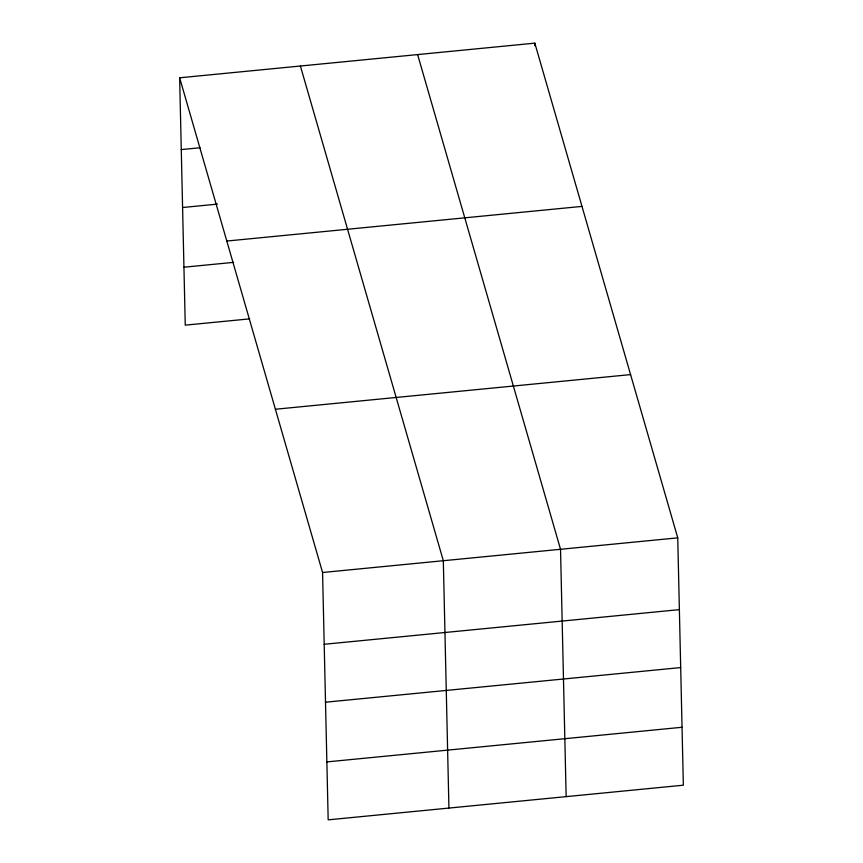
<?xml version="1.0" encoding="UTF-8"?>
<svg xmlns="http://www.w3.org/2000/svg" width="863" height="863" viewBox="0 0 863 863"><rect width="100%" height="100%" fill="white"/><g stroke="black" fill="none" stroke-linecap="round" stroke-linejoin="round"><path stroke-width="1.29" d="M179.644 77.799L534.823 43.15L677.746 537.854L683.356 785.201L328.177 819.85L322.568 572.503L179.644 77.799L185.254 325.146L249.666 318.868M181.273 149.579L200.054 147.746M182.589 207.508L217.476 204.11M226.807 241.047L581.986 206.397M183.938 267.206L233.593 262.363M275.405 409.245L630.583 374.607M322.568 572.503L677.746 537.854M324.197 644.283L679.375 609.634M325.502 702.212L680.691 667.574M326.861 761.91L682.04 727.272M417.616 54.585L560.529 549.289L566.15 796.635M300.4 66.02L443.323 560.723L448.933 808.07M534.823 43.15L534.887 45.804"/></g></svg>
